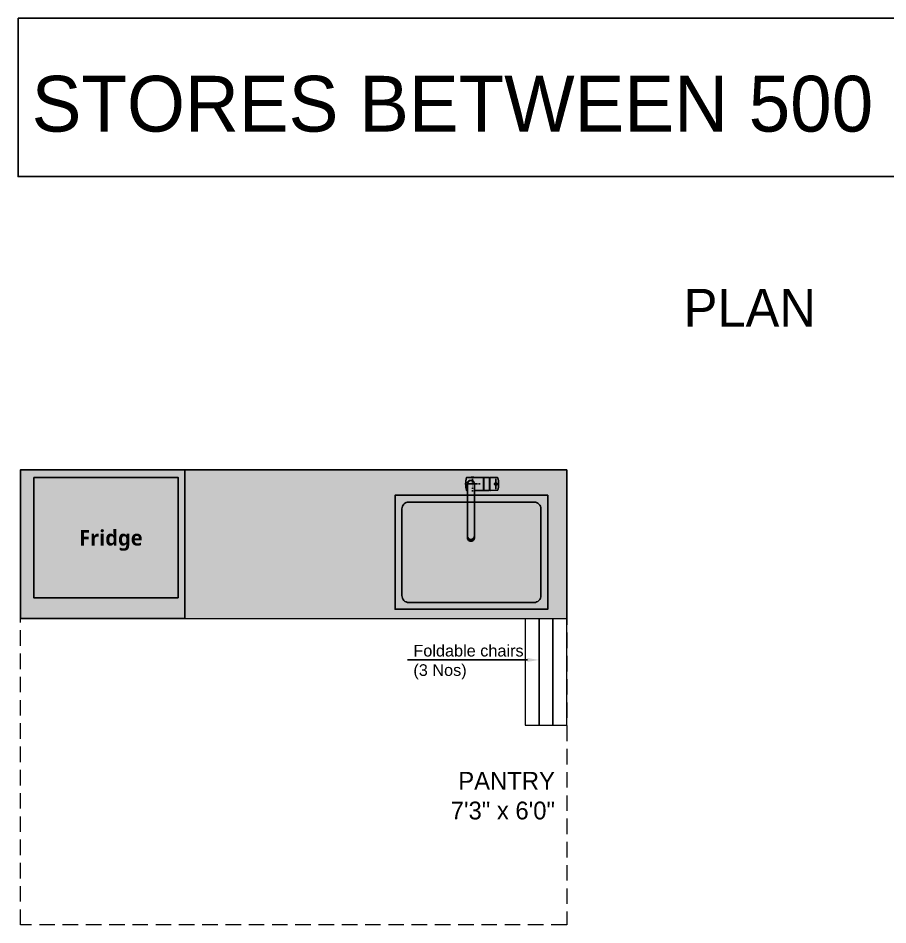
# Model space of a CAD drawing. Header units: millimetres. Extents: x 4214494 to 4225021, y -175262 to -164158.
# Drawn here: x 4214494 to 4217999, y -167814 to -164158 of the extents above; entities that cross this region are included whole.
import ezdxf
from ezdxf import colors
from ezdxf.entities.mleader import LeaderData, LeaderLine
from ezdxf.math import Vec2, Vec3

# ---------------------------------------------------------------- set-up
doc = ezdxf.new("R2010")
doc.units = ezdxf.units.MM
doc.header["$LTSCALE"] = 0.5
doc.header["$MEASUREMENT"] = 0
doc.linetypes.add('( Hidden )', pattern=[0.375, 0.25, -0.125])
doc.linetypes.add('CENTER2', pattern=[1.125, 0.75, -0.125, 0.125, -0.125])
doc.layers.add('A-Disp-Sunglasses Unit', color=31, linetype='Continuous', lineweight=13)
doc.layers.add('TEXT', color=7, linetype='Continuous', lineweight=30)
doc.layers.add('BA-Wall Hatch', color=7, linetype='Continuous')
doc.layers.add('HS -FURNITURE', color=104, linetype='Continuous')
doc.styles.add('ARIAL', font='eurr____.ttf', dxfattribs={"height": 6})
doc.styles.get("Standard").update_dxf_attribs({"font": 'arial.ttf'})
doc.styles.add('Titan-Fastrack', font='segoeuil.ttf')

# ---------------------------------------------------------------- blocks, each defined once
blk = doc.blocks.new('30')
at = {"linetype": 'CENTER2'}
for p, q in [((5347.8, 11730.4), (5347.8, 11735.9)), ((5322.8, 11705.4), (5317.3, 11705.4)), ((5367.8, 11705.4), (5327.8, 11705.4)), ((5347.8, 11725.4), (5347.8, 11685.4)), ((5372.8, 11705.4), (5378.3, 11705.4)), ((5347.8, 11680.4), (5347.8, 11674.9))]:
    blk.add_line(p, q, dxfattribs=at)
at = {"linetype": 'Continuous'}
for p, q in [((5392.2, 11731.4), (5324.1, 11731.4)), ((5327.4, 11705.4), (5327.4, 11601.4)), ((5355.4, 11601.4), (5355.4, 11705.4)), ((5393.2, 11731.4), (5392.7, 11730.9)), ((5392.7, 11730.9), (5392.7, 11679.9)), ((5392.7, 11679.9), (5392.7, 11730.9)), ((5393.2, 11731.4), (5393.2, 11679.4)), ((5415.5, 11731.2), (5393.2, 11731.4)), ((5416, 11730.7), (5416, 11680.1)), ((5418.5, 11726.7), (5418.5, 11730.6)), ((5418.5, 11705.6), (5418.5, 11726.7)), ((5418.5, 11705.1), (5418.5, 11705.6)), ((5418.5, 11684), (5418.5, 11705.1)), ((5449.2, 11730.8), (5421.3, 11731.3)), ((5441.9, 11709.9), (5441.9, 11700.9)), ((5447.3, 11705.4), (5447.3, 11705.1)), ((5449.6, 11705.4), (5449.2, 11705.4)), ((5324.1, 11679.4), (5327.4, 11679.4)), ((5355.4, 11679.4), (5392.2, 11679.4)), ((5392.7, 11679.9), (5393.2, 11679.4)), ((5393.2, 11679.4), (5415.5, 11679.6)), ((5418.5, 11680.1), (5418.5, 11684)), ((5421.3, 11679.4), (5449.2, 11679.9)), ((5327.4, 11601.4), (5327.4, 11498.9)), ((5355.4, 11498.9), (5355.4, 11601.4)), ((5327.4, 11498.9), (5327.4, 11494.9)), ((5327.4, 11495), (5327.4, 11494.7)), ((5327.4, 11494.9), (5327.4, 11494.9)), ((5327.4, 11494.9), (5327.4, 11494.8)), ((5327.4, 11488), (5327.4, 11494.7)), ((5327.4, 11487.5), (5327.4, 11488)), ((5355.4, 11494.9), (5355.4, 11498.9)), ((5355.4, 11494.7), (5355.4, 11495)), ((5355.4, 11494.8), (5355.4, 11494.9)), ((5355.4, 11488), (5355.4, 11494.7)), ((5355.4, 11488), (5355.4, 11487.5))]:
    blk.add_line(p, q, dxfattribs=at)
for centre, radius, start, end in [((5420.3, 11705.4), 100, 165.1505, 194.8495), ((5324.1, 11730.9), 0.5, 90, 165.1505), ((5341.4, 11705.4), 14.3, 0, 192.6457), ((5341.4, 11705.4), 14, 90, 180), ((5347.8, 11705.4), 27, 74.3575, 105.6425), ((5341.4, 11705.4), 14, 0, 90), ((5347.8, 11705.4), 27, 74.3575, 90), ((5341.4, 11705.4), 14.3, 347.6499, 0), ((5392.2, 11730.9), 0.5, 0, 90), ((5415.5, 11730.7), 0.5, 0, 89.5), ((5409.9, 11705.4), 25, 69.9466, 75.9481), ((5437.2, 11720.4), 14.9, 266.8912, 268.7852), ((5437.1, 11690.4), 14.8, 91.0153, 92.9203), ((5441.9, 11705.4), 5, 89.9996, 180.0008), ((5441.9, 11705.4), 5, 179.9991, 270.0002), ((5441.9, 11705.4), 4.5, 89.8991, 179.9891), ((5441.9, 11705.4), 4.5, 180.0107, 270.1011), ((5928.9, 11718.9), 487.1, 179.1297, 180.963), ((5956.4, 11691.8), 514.6, 179.086, 180.8212), ((5510.2, 11710.1), 68.4, 179.789, 180.2081), ((5441.9, 11705.4), 5, 359.9991, 90.0002), ((5441.9, 11705.4), 4.5, 0.0107, 90.1011), ((5441.9, 11705.4), 5, 269.9996, 0.0008), ((5441.9, 11705.4), 4.5, 269.8991, 359.9891), ((5441.9, 11705.4), 5.45, 270.147, 357.0568), ((5373.5, 11700.6), 68.4, 359.789, 0.2081), ((5449.2, 11730.3), 0.5, 14.5407, 89), ((5449.2, 11677.3), 28.3, 89.1286, 89.9945), ((5449.3, 11724.8), 19.6, 269.865, 271.1123), ((5352.9, 11705.4), 100, 345.4593, 14.5407), ((5324.1, 11679.9), 0.5, 194.8495, 270), ((5392.2, 11679.9), 0.5, 270, 0), ((5415.5, 11680.1), 0.5, 270.5, 0), ((5409.9, 11705.4), 25, 284.0519, 290.0534), ((5449.2, 11680.4), 0.5, 271, 345.4593), ((5341.4, 11488.3), 14.1, 217.4978, 323.9645)]:
    blk.add_arc(centre, radius, start, end, dxfattribs=at)
for centre, major_axis, ratio, start_param, end_param in [((5341.4, 11494.9), (-14, 0), 0.984808, 0.001931, 1.570796), ((5341.4, 11494.9), (0, 14), 1, 1.570796, 4.712389), ((5341.4, 11494.8), (14, 0), 0.984808, 3.141593, 6.283185), ((5341.4, 11494.7), (-14, 0), 0.984808, 0.034907, 3.106686), ((5341.4, 11488), (14, 0), 0.984808, 3.176499, 3.784542), ((5341.4, 11494.9), (-14, 0), 0.984808, 1.570796, 3.139661), ((5341.4, 11488), (14, 0), 0.984808, 5.665855, 6.248279)]:
    blk.add_ellipse(centre, major_axis=major_axis, ratio=ratio, start_param=start_param, end_param=end_param, dxfattribs=at)
for points, knots in [([(5418.8, 11730.9), (5418.7, 11730.8), (5418.6, 11730.8), (5418.5, 11730.7), (5418.5, 11730.6), (5418.5, 11730.6)], [0, 0, 0, 0, 0.5, 0.5, 1, 1, 1, 1]), ([(5441.9, 11710.4), (5441.9, 11710.4), (5441.9, 11710.4), (5441.9, 11710.4), (5441.9, 11710.4), (5441.9, 11710.4), (5441.9, 11710.5), (5441.9, 11710.6), (5441.9, 11710.7), (5441.9, 11710.8)], [0, 0, 0, 0, 0.081495, 0.165187, 0.250615, 0.376102, 0.50094, 0.737234, 1, 1, 1, 1]), ([(5441.9, 11700.4), (5441.9, 11700.4), (5441.9, 11700.4), (5441.9, 11700.3), (5441.9, 11700.3), (5441.9, 11700.3), (5441.9, 11700.2), (5441.9, 11700.2), (5441.9, 11700.1), (5441.9, 11700), (5441.9, 11700)], [0, 0, 0, 0, 0.081156, 0.164731, 0.250282, 0.37037, 0.500271, 0.686955, 0.85418, 1, 1, 1, 1]), ([(5446.9, 11705.6), (5446.9, 11705.6), (5446.9, 11705.6), (5447.1, 11705.6), (5447.2, 11705.6), (5447.3, 11705.6)], [0, 0, 0, 0, 0.5, 0.5, 1, 1, 1, 1]), ([(5418.5, 11680.1), (5418.5, 11680.1), (5418.5, 11680), (5418.6, 11679.9), (5418.7, 11679.9), (5418.8, 11679.9)], [0, 0, 0, 0, 0.5, 0.5, 1, 1, 1, 1]), ([(5327.4, 11494.7), (5327.4, 11494.7), (5327.4, 11494.7), (5327.4, 11494.7), (5327.4, 11494.7), (5327.4, 11494.7)], [0.791007, 0.791007, 0.791007, 0.791007, 0.8, 0.9, 1, 1, 1, 1]), ([(5355.4, 11494.7), (5355.4, 11494.7), (5355.4, 11494.7), (5355.4, 11494.7), (5355.4, 11494.7), (5355.4, 11494.7)], [0.791007, 0.791007, 0.791007, 0.791007, 0.8, 0.9, 1, 1, 1, 1])]:
    blk.add_open_spline(points, degree=3, knots=knots, dxfattribs=at)
for points in [[(5418.8, 11730.9), (5419.6, 11731.2), (5420.5, 11731.3), (5421.3, 11731.3)], [(5421.3, 11679.4), (5420.5, 11679.4), (5419.6, 11679.5), (5418.8, 11679.9)]]:
    blk.add_open_spline(points, degree=3, dxfattribs=at)

msp = doc.modelspace()

# ---------------------------------------------------------------- hatches: boundary and pattern name
at = {"layer": 'BA-Wall Hatch', "lineweight": 0, "ltscale": 0.5, "true_color": 0x939598}
h = msp.add_hatch(color=252, dxfattribs=at)
h.dxf.hatch_style = 1
h.paths.add_polyline_path([(4214504.1, -166578.9), (4216705.1, -166579.2), (4216705.1, -165979.3), (4214504.1, -165979)])

# ---------------------------------------------------------------- linework, layer by layer
at = {"ltscale": 0.5}
msp.add_lwpolyline([(4214494.5, -164158), (4220849.5, -164158), (4220849.5, -164796.5), (4214494.5, -164796.5)], close=True, dxfattribs=at)
at = {"color": 251, "linetype": '( Hidden )', "lineweight": 0, "ltscale": 500, "true_color": 0x636466}
msp.add_lwpolyline([(4214504.1, -165979), (4216705.1, -165979), (4216705.1, -167813.5), (4214504.1, -167813.5)], close=True, dxfattribs=at)
at = {"color": 35}
msp.add_lwpolyline([(4214504.1, -166578.9), (4216705.1, -166579.2), (4216705.1, -165979.3), (4214504.1, -165979)], close=True, dxfattribs=at)
msp.add_lwpolyline([(4215166.7, -165979), (4214504.1, -165979), (4214504.1, -166578.9), (4215166.7, -166578.9)], close=True)
at = {"color": 18, "true_color": 0x000000}
msp.add_lwpolyline([(4214557.1, -166009.3), (4215138.7, -166009.3), (4215138.7, -166494.7), (4214557.1, -166494.7)], close=True, dxfattribs=at)
at = {"color": 251, "lineweight": 0, "ltscale": 0.5, "true_color": 0x636466}
for points in [[(4216593.5, -166579.2), (4216537.8, -166579.2), (4216537.8, -167007.9), (4216593.5, -167007.9)], [(4216649.3, -166579.2), (4216593.5, -166579.2), (4216593.5, -167007.9), (4216649.3, -167007.9)], [(4216705.1, -166579.2), (4216649.3, -166579.2), (4216649.3, -167007.9), (4216705.1, -167007.9)]]:
    msp.add_lwpolyline(points, close=True, dxfattribs=at)
at = {"layer": 'HS -FURNITURE', "linetype": 'ByBlock'}
msp.add_lwpolyline([(4216628.3, -166081.3), (4216628.3, -166541.3), (4216013.3, -166541.3), (4216013.3, -166081.3)], close=True, dxfattribs=at)
msp.add_lwpolyline([(4216068.3, -166513.8), (4216573.3, -166513.8, 0.414214), (4216600.8, -166486.3), (4216600.8, -166136.3, 0.414214), (4216573.3, -166108.8), (4216068.3, -166108.8, 0.414214), (4216040.8, -166136.3), (4216040.8, -166486.3, 0.414214)], format="xyb", close=True, dxfattribs=at)

# ---------------------------------------------------------------- block references
at = {"layer": 'HS -FURNITURE', "linetype": 'ByBlock', "xscale": 0.9998785525015691, "yscale": 0.9998785525015691, "zscale": 0.9998785525015691}
msp.add_blockref('30', (4210978, -177739.9), dxfattribs=at)

# ---------------------------------------------------------------- texts
at = {"layer": 'A-Disp-Sunglasses Unit', "color": 18, "true_color": 0x000000, "insert": (4214630.1, -166305.2), "char_height": 62.156, "width": 440.204, "attachment_point": 7, "style": 'Titan-Fastrack'}
msp.add_mtext('\\pi109.76068;{\\fSegoe UI Light|b1|i0|c0|p34;Fridge}', dxfattribs=at)
at = {"layer": 'TEXT', "color": 0, "attachment_point": 3, "style": 'ARIAL'}
for s, width, gutter_width, insert, char_height in [('{\\fBahnschrift SemiLight|b0|i0|c0|p34;STORES BETWEEN 500 TO 850 SQFT AREA}', 6327, 2109.1, (4220813, -164390.6, 889), 224.79), ('{\\fBahnschrift SemiLight|b0|i0|c0|p34;PLAN}', 4293.973, 1431.4, (4217709.1, -165249.5, 889), 152.559), ('{\\fBahnschrift SemiLight|b0|i0|c0|p34;PANTRY\\P7\'3" x 6\'0"}', 2022.13, 674.1, (4216657.6, -167196.8, 889), 71.844)]:
    msp.add_mtext_dynamic_manual_height_columns(s, width=width, gutter_width=gutter_width, heights=[0], dxfattribs=dict(at, insert=insert, char_height=char_height))

# ---------------------------------------------------------------- leaders
at = {"lineweight": 0, "ltscale": 0.5}
ml = msp.add_multileader_mtext('Standard', dxfattribs=at)
ml.set_content('Foldable chairs\\P(3 Nos)', color=256)
ml.set_leader_properties()
ml.build(insert=Vec2(0, 0))
ml.multileader.update_dxf_attribs({"text_right_attachment_type": 6, "dogleg_length": 0.36, "arrow_head_size": 46.9})
ctx = ml.context
ctx.base_point, ctx.char_height, ctx.arrow_head_size, ctx.landing_gap_size, ctx.plane_origin = Vec3(4216063.7, -166715.1), 46.884, 46.9, 23.4, Vec3(4267131.4, -166793.5)
ctx.right_attachment = 6
notes = []
notes.append((ctx, [(0, (1, 1, 0), (4216547.2, -166745.4), (-1, 0), 0.36, [(0, [(4216593.5, -166745.4)], 0, [])])]))
ctx.mtext.insert, ctx.mtext.rotation, ctx.mtext.flow_direction = Vec3(4216087.1, -166684.7), 6.283185, 5
for ctx, leaders in notes:
    for number, flags, end, landing, length, lines in leaders:
        leader = LeaderData()
        leader.index, (leader.has_last_leader_line, leader.has_dogleg_vector, leader.attachment_direction) = number, flags
        leader.last_leader_point, leader.dogleg_vector, leader.dogleg_length = Vec3(end), Vec3(landing), length
        for number, points, colour, breaks in lines:
            line = LeaderLine()
            line.index, line.vertices, line.color, line.breaks = number, Vec3.list(points), colors.encode_raw_color(colour), breaks
            leader.lines.append(line)
        ctx.leaders.append(leader)

doc.saveas('drawing.dxf')
